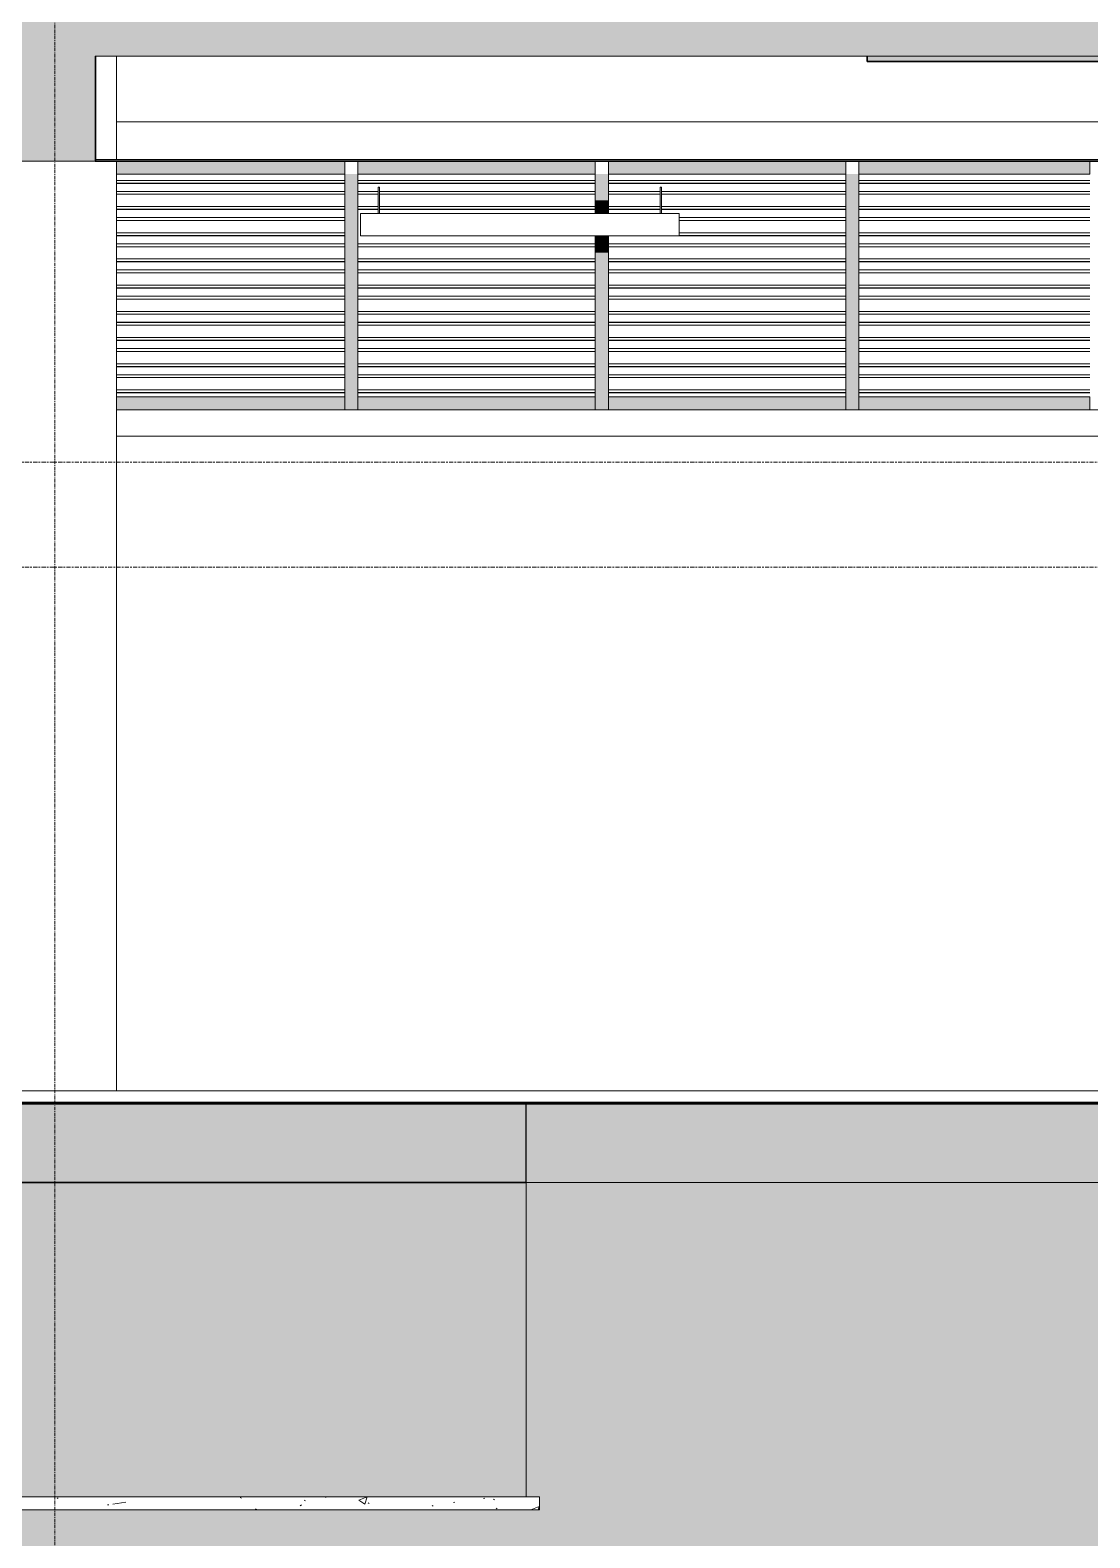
# Model space of a CAD drawing. Header units: millimetres. Extents: x 3451 to 201731, y -8641 to 35300.
# Drawn here: x 138797 to 142843, y -3707 to 2050 of the extents above; entities that cross this region are included whole.
import ezdxf

# ---------------------------------------------------------------- set-up
doc = ezdxf.new("R2010")
doc.units = ezdxf.units.MM
doc.linetypes.add('Centre', pattern=[31.75, 6.35, -4.7625, 15.875, -4.7625])
doc.linetypes.add('Grid Line', pattern=[22.225, 12.7, -3.175, 3.175, -3.175])
for name, color, linetype, lineweight in [('0-2', 50, 'Continuous', 5), ('A-CLNG-1', 13, 'Continuous', 25), ('A-CLNG-PATT-1', 13, 'Continuous', 9), ('A-DETL-GENF-1', 7, 'Continuous', 9), ('A-DETL-GENF-3', 9, 'Continuous', 9), ('A-DETL-GENF-4', 253, 'Continuous', 9), ('A-DETL-THIN', 151, 'Continuous', 9), ('A-FLOR-1', 10, 'Continuous', 35), ('A-FLOR-3', 192, 'Continuous', 35), ('A-FLOR-LEVL-2', 51, 'Centre', 9), ('A-FLOR-PATT-1', 7, 'Continuous', 9), ('A-FLOR-PATT-3', 8, 'Continuous', 9), ('A-GLAZ-CWMG', 51, 'Continuous', 9), ('A-WALL', 113, 'Continuous', 9), ('C-PRKG', 70, 'Continuous', 9), ('E-LITE-EQPM', 33, 'Continuous', 9), ('S-BEAM-1', 12, 'Continuous', 5), ('S-BEAM-2', 10, 'Continuous', 35), ('S-BEAM-3', 7, 'Continuous', 9), ('S-FNDN-1', 32, 'Continuous', 5), ('S-FNDN-2', 250, 'Continuous', 25), ('S-GRID-1', 1, 'Grid Line', 9)]:
    doc.layers.add(name, color=color, linetype=linetype, lineweight=lineweight)

# ---------------------------------------------------------------- blocks, each defined once
blk = doc.blocks.new('NCV_TKTC_KET CAU_rvt-2-TKCS_MẶT CẮT D')
at = {"layer": 'A-FLOR-PATT-1'}
h = blk.add_hatch(color=256, dxfattribs=at)
h.paths.add_polyline_path([(-58470.3, 1930), (-56833.3, 1930), (-56833.3, 1950), (-58634.9, 1950), (-58634.9, 1930)])
h.paths.add_polyline_path([(-24866.9, 1930), (-24836.9, 1930), (-24836.9, 1950), (-28836.9, 1950), (-28836.9, 1930), (-25816.8, 1930)])
h.paths.add_polyline_path([(-66835.3, 1930), (-65032.3, 1930), (-65032.3, 1950), (-66835.3, 1950)])
h.paths.add_polyline_path([(-53357.9, 1930), (-51661.9, 1930), (-51661.9, 1950), (-53357.9, 1950), (-53357.9, 1930.4)])
h = blk.add_hatch(color=256, dxfattribs=at)
h.paths.add_polyline_path([(-27122.9, -2350), (-24536.9, -2350), (-24536.9, -2050), (-49361.9, -2050), (-49361.9, -2350), (-27186.8, -2350)])
h.paths.add_polyline_path([(-77403.8, -2350), (-69761.9, -2350), (-69761.9, -2050), (-78236.5, -2050), (-78236.5, -2350)])
h.paths.add_polyline_path([(-64261.9, -2350), (-51461.9, -2350), (-51461.9, -2050), (-64261.9, -2050)])
at = {"layer": 'S-BEAM-1'}
blk.add_hatch(color=256, dxfattribs=at).paths.add_polyline_path([(-61581.4, 1550), (-61581.4, 1950), (-61583.2, 1950), (-61583.2, 1550)])
at = {"layer": 'S-FNDN-1'}
blk.add_hatch(color=256, dxfattribs=at).paths.add_polyline_path([(-61036.9, -3550), (-59936.9, -3550), (-59936.9, -2050), (-63536.9, -2050), (-63536.9, -3550), (-61082.6, -3550)])
at = {"layer": 'A-FLOR-1'}
for p, q in [((-58634.9, 1950), (-58634.9, 1930)), ((-58634.9, 1930), (-56833.3, 1930)), ((-51461.9, -2050), (-64261.9, -2050)), ((-63536.9, -2350), (-59936.9, -2350))]:
    blk.add_line(p, q, dxfattribs=at)
at = {"layer": 'S-BEAM-2'}
for p, q in [((-61581.4, 1550), (-61581.4, 1950)), ((-61583.2, 1550), (-61581.4, 1550))]:
    blk.add_line(p, q, dxfattribs=at)
at = {"layer": 'S-BEAM-3'}
for p, q in [((-61501.9, 1700), (-58635.6, 1700)), ((-58635.6, 1700), (-56633.3, 1700))]:
    blk.add_line(p, q, dxfattribs=at)
at = {"layer": 'S-FNDN-2'}
for p, q in [((-59936.9, -2050), (-63536.9, -2050)), ((-59936.9, -2350), (-59936.9, -2050))]:
    blk.add_line(p, q, dxfattribs=at)
blk = doc.blocks.new('xe oto1 - xe oto-V274-TKCS_MẶT CẮT D')
at = {"layer": 'C-PRKG'}
for p, q in [((-30637.8, -2000), (-30137.8, -2000)), ((-30587.8, -2000), (-30637.8, -2000)), ((-30637.8, -2000), (-30137.8, -2000)), ((-30637.8, -2000), (-30587.8, -2000)), ((-30137.8, -2000), (-30587.8, -2000)), ((-30517.8, -2000), (-29857.8, -2000)), ((-30517.8, -2000), (-29857.8, -2000)), ((-29937.8, -2000), (-30437.8, -2000)), ((-30437.8, -2000), (-29937.8, -2000)), ((-29937.8, -2000), (-30437.8, -2000)), ((-30437.8, -2000), (-29937.8, -2000)), ((-28917.8, -2000), (-28257.8, -2000)), ((-28917.8, -2000), (-28257.8, -2000)), ((-28337.8, -2000), (-28837.8, -2000)), ((-28837.8, -2000), (-28337.8, -2000)), ((-28337.8, -2000), (-28837.8, -2000)), ((-28837.8, -2000), (-28337.8, -2000)), ((-28187.8, -2000), (-28637.8, -2000)), ((-28637.8, -2000), (-28137.8, -2000)), ((-28137.8, -2000), (-28637.8, -2000)), ((-28137.8, -2000), (-28187.8, -2000)), ((-28187.8, -2000), (-28137.8, -2000))]:
    blk.add_line(p, q, dxfattribs=at)
blk = doc.blocks.new('xe oto1 - xe oto-V276-TKCS_MẶT CẮT D')
at = {"layer": 'C-PRKG'}
for p, q in [((-61501.9, -2000), (-61085.7, -2000)), ((-61085.7, -2000), (-61501.9, -2000)), ((-61501.9, -2000), (-61085.7, -2000)), ((-61465.7, -2000), (-60805.7, -2000)), ((-61465.7, -2000), (-60805.7, -2000)), ((-60885.7, -2000), (-61385.7, -2000)), ((-61385.7, -2000), (-60885.7, -2000)), ((-60885.7, -2000), (-61385.7, -2000)), ((-61385.7, -2000), (-60885.7, -2000)), ((-59865.7, -2000), (-59205.7, -2000)), ((-59865.7, -2000), (-59205.7, -2000)), ((-59285.7, -2000), (-59785.7, -2000)), ((-59785.7, -2000), (-59285.7, -2000)), ((-59285.7, -2000), (-59785.7, -2000)), ((-59785.7, -2000), (-59285.7, -2000)), ((-59135.7, -2000), (-59585.7, -2000)), ((-59585.7, -2000), (-59085.7, -2000)), ((-59085.7, -2000), (-59585.7, -2000)), ((-59085.7, -2000), (-59135.7, -2000)), ((-59135.7, -2000), (-59085.7, -2000))]:
    blk.add_line(p, q, dxfattribs=at)
blk = doc.blocks.new('EAE_STL_PENDANT_TK_15W_120cm - LIC_01-ĐÈN LED BATTEN 1_2_ P_2x20W_ ÁNH SÁNG TRẮNG 6000K_ LẮP ĐẶT NỔI_TREO TY-1359257-TKCS_MẶT CẮT D')
at = {"layer": 'E-LITE-EQPM'}
for p, q in [((-69002.9, 1450), (-69002.9, 1350)), ((-69002.9, 1450), (-69002.9, 1450)), ((-69002.9, 1450), (-68997.9, 1450)), ((-68997.9, 1450), (-68998, 1450)), ((-68997.9, 1350), (-68997.9, 1450)), ((-67925.9, 1450), (-67925.9, 1350)), ((-67925.9, 1450), (-67925.9, 1450)), ((-67925.9, 1450), (-67920.9, 1450)), ((-67920.9, 1450), (-67921, 1450)), ((-67920.9, 1350), (-67920.9, 1450)), ((-69070.4, 1350), (-67853.4, 1350)), ((-69070.4, 1350), (-69070.4, 1348)), ((-69070.4, 1348), (-69070.4, 1264)), ((-67853.4, 1348), (-67853.4, 1350)), ((-67853.4, 1264), (-67853.4, 1348)), ((-67853.4, 1264), (-69070.4, 1264))]:
    blk.add_line(p, q, dxfattribs=at)
blk = doc.blocks.new('Rectangular Mullion - 50 x 100mm-3796617-TKCS_MẶT CẮT D')
at = {"layer": 'A-GLAZ-CWMG'}
blk.add_hatch(color=256, dxfattribs=at).paths.add_polyline_path([(-60630.3, 1500), (-60630.3, 1550), (-61501.9, 1550), (-61501.9, 1500), (-60756.1, 1500)])
for p, q in [((-60630.3, 1500), (-61501.9, 1500)), ((-60630.3, 1550), (-60630.3, 1500))]:
    blk.add_line(p, q, dxfattribs=at)
blk = doc.blocks.new('Rectangular Mullion - 50 x 100mm-V414-TKCS_MẶT CẮT D')
at = {"layer": 'A-GLAZ-CWMG'}
blk.add_hatch(color=256, dxfattribs=at).paths.add_polyline_path([(-57817.3, 1500), (-57785.3, 1500), (-57785.3, 1550), (-58667, 1550), (-58667, 1500), (-58470.3, 1500)])
for p, q in [((-58667, 1500), (-58667, 1550)), ((-57785.3, 1500), (-58667, 1500)), ((-57785.3, 1550), (-57785.3, 1500))]:
    blk.add_line(p, q, dxfattribs=at)
blk = doc.blocks.new('Rectangular Mullion - 50 x 100mm-3796618-TKCS_MẶT CẮT D')
at = {"layer": 'A-GLAZ-CWMG'}
blk.add_hatch(color=256, dxfattribs=at).paths.add_polyline_path([(-59123.4, 1500), (-58717, 1500), (-58717, 1550), (-59623.6, 1550), (-59623.6, 1500), (-59449.9, 1500)])
for p, q in [((-59623.6, 1500), (-59623.6, 1550)), ((-58717, 1500), (-59623.6, 1500)), ((-58717, 1550), (-58717, 1500))]:
    blk.add_line(p, q, dxfattribs=at)
blk = doc.blocks.new('Rectangular Mullion - 50 x 100mm-3796619-TKCS_MẶT CẮT D')
at = {"layer": 'A-GLAZ-CWMG'}
blk.add_hatch(color=256, dxfattribs=at).paths.add_polyline_path([(-57817.3, 600), (-57785.3, 600), (-57785.3, 650), (-58667, 650), (-58667, 600), (-58470.3, 600)])
for p, q in [((-58667, 600), (-58667, 650)), ((-58667, 650), (-57785.3, 650)), ((-57785.3, 650), (-57785.3, 600)), ((-58667, 600), (-57785.3, 600))]:
    blk.add_line(p, q, dxfattribs=at)
blk = doc.blocks.new('Rectangular Mullion - 50 x 100mm-3796620-TKCS_MẶT CẮT D')
at = {"layer": 'A-GLAZ-CWMG'}
blk.add_hatch(color=256, dxfattribs=at).paths.add_polyline_path([(-58717, 600), (-58717, 650), (-59623.6, 650), (-59623.6, 600), (-58796.9, 600)])
for p, q in [((-59623.6, 600), (-59623.6, 650)), ((-59623.6, 650), (-58717, 650)), ((-58717, 650), (-58717, 600)), ((-59623.6, 600), (-58717, 600))]:
    blk.add_line(p, q, dxfattribs=at)
blk = doc.blocks.new('Rectangular Mullion - 50 x 100mm-V415-TKCS_MẶT CẮT D')
at = {"layer": 'A-GLAZ-CWMG'}
blk.add_hatch(color=256, dxfattribs=at).paths.add_polyline_path([(-60756.1, 600), (-60630.3, 600), (-60630.3, 650), (-61501.9, 650), (-61501.9, 600), (-61082.6, 600)])
for p, q in [((-61501.9, 650), (-60630.3, 650)), ((-60630.3, 650), (-60630.3, 600)), ((-61501.9, 600), (-60630.3, 600))]:
    blk.add_line(p, q, dxfattribs=at)
blk = doc.blocks.new('Rectangular Mullion - MULLION LA SACH-3796621-TKCS_MẶT CẮT D')
at = {"layer": 'A-GLAZ-CWMG'}
for p, q in [((-57785.3, 734.3), (-58667, 734.3)), ((-57785.3, 734.2), (-58667, 734.2)), ((-57785.3, 723.1), (-58667, 723.1)), ((-58667, 676.1), (-57785.3, 676.1)), ((-57785.3, 665.9), (-58667, 665.9)), ((-57785.3, 665.8), (-58667, 665.8)), ((-57785.3, 664.8), (-58667, 664.8))]:
    blk.add_line(p, q, dxfattribs=at)
blk = doc.blocks.new('Rectangular Mullion - MULLION LA SACH-3796622-TKCS_MẶT CẮT D')
at = {"layer": 'A-GLAZ-CWMG'}
for p, q in [((-58717, 734.3), (-59623.6, 734.3)), ((-58717, 734.2), (-59623.6, 734.2)), ((-58717, 723.1), (-59623.6, 723.1)), ((-59623.6, 676.1), (-58717, 676.1)), ((-58717, 665.9), (-59623.6, 665.9)), ((-58717, 665.8), (-59623.6, 665.8)), ((-58717, 664.8), (-59623.6, 664.8))]:
    blk.add_line(p, q, dxfattribs=at)
blk = doc.blocks.new('Rectangular Mullion - MULLION LA SACH-V416-TKCS_MẶT CẮT D')
at = {"layer": 'A-GLAZ-CWMG'}
for p, q in [((-60630.3, 734.3), (-61501.9, 734.3)), ((-60630.3, 734.2), (-61501.9, 734.2)), ((-60630.3, 723.1), (-61501.9, 723.1)), ((-61501.9, 676.1), (-60630.3, 676.1)), ((-60630.3, 665.9), (-61501.9, 665.9)), ((-60630.3, 665.8), (-61501.9, 665.8)), ((-60630.3, 664.8), (-61501.9, 664.8))]:
    blk.add_line(p, q, dxfattribs=at)
blk = doc.blocks.new('Rectangular Mullion - MULLION LA SACH-V417-TKCS_MẶT CẮT D')
at = {"layer": 'A-GLAZ-CWMG'}
for p, q in [((-58717, 1334.3), (-59353.4, 1334.3)), ((-58717, 1334.2), (-59353.4, 1334.2)), ((-58717, 1323.1), (-59353.4, 1323.1)), ((-59353.4, 1276.1), (-58717, 1276.1)), ((-58717, 1265.9), (-59353.4, 1265.9)), ((-58717, 1265.8), (-59353.4, 1265.8)), ((-58717, 1264.8), (-59353.4, 1264.8))]:
    blk.add_line(p, q, dxfattribs=at)
blk = doc.blocks.new('Rectangular Mullion - MULLION LA SACH-V418-TKCS_MẶT CẮT D')
at = {"layer": 'A-GLAZ-CWMG'}
for p, q in [((-59425.1, 1434.3), (-59623.6, 1434.3)), ((-59425.1, 1434.2), (-59623.6, 1434.2)), ((-59425.1, 1423.1), (-59623.6, 1423.1)), ((-58717, 1434.3), (-59421.7, 1434.3)), ((-58717, 1434.2), (-59421.7, 1434.2)), ((-58717, 1423.1), (-59421.7, 1423.1)), ((-59623.6, 1376.1), (-59425.2, 1376.1)), ((-59425.2, 1365.9), (-59623.6, 1365.9)), ((-59425.2, 1365.8), (-59623.6, 1365.8)), ((-59425.2, 1364.8), (-59623.6, 1364.8)), ((-59421.8, 1376.1), (-58717, 1376.1)), ((-58717, 1365.9), (-59421.8, 1365.9)), ((-58717, 1365.8), (-59421.8, 1365.8)), ((-58717, 1364.8), (-59421.7, 1364.8))]:
    blk.add_line(p, q, dxfattribs=at)
blk = doc.blocks.new('Rectangular Mullion - MULLION LA SACH-V419-TKCS_MẶT CẮT D')
at = {"layer": 'A-GLAZ-CWMG'}
for p, q in [((-60502.2, 1434.3), (-60580.3, 1434.3)), ((-60502.2, 1434.2), (-60580.3, 1434.2)), ((-60502.2, 1423.1), (-60580.3, 1423.1)), ((-59673.6, 1423.1), (-60498.8, 1423.1)), ((-59673.6, 1434.3), (-60498.7, 1434.3)), ((-59673.6, 1434.2), (-60498.7, 1434.2)), ((-60580.3, 1376.1), (-60502.1, 1376.1)), ((-60502.1, 1365.9), (-60580.3, 1365.9)), ((-60502.1, 1365.8), (-60580.3, 1365.8)), ((-60502.1, 1364.8), (-60580.3, 1364.8)), ((-60498.7, 1376.1), (-59673.6, 1376.1)), ((-59673.6, 1365.9), (-60498.7, 1365.9)), ((-59673.6, 1365.8), (-60498.7, 1365.8)), ((-59673.6, 1364.8), (-60498.7, 1364.8))]:
    blk.add_line(p, q, dxfattribs=at)
blk = doc.blocks.new('Rectangular Mullion - MULLION LA SACH-V420-TKCS_MẶT CẮT D')
at = {"layer": 'A-GLAZ-CWMG'}
for p, q in [((-58667, 1476.1), (-57785.3, 1476.1)), ((-57785.3, 1465.9), (-58667, 1465.9)), ((-57785.3, 1465.8), (-58667, 1465.8)), ((-57785.3, 1464.8), (-58667, 1464.8))]:
    blk.add_line(p, q, dxfattribs=at)
blk = doc.blocks.new('Rectangular Mullion - MULLION LA SACH-V421-TKCS_MẶT CẮT D')
at = {"layer": 'A-GLAZ-CWMG'}
for p, q in [((-59623.6, 1476.1), (-58717, 1476.1)), ((-58717, 1465.9), (-59623.6, 1465.9)), ((-58717, 1465.8), (-59623.6, 1465.8)), ((-58717, 1464.8), (-59623.6, 1464.8))]:
    blk.add_line(p, q, dxfattribs=at)
blk = doc.blocks.new('Rectangular Mullion - MULLION LA SACH-V422-TKCS_MẶT CẮT D')
at = {"layer": 'A-GLAZ-CWMG'}
for p, q in [((-61501.9, 1476.1), (-60630.3, 1476.1)), ((-60630.3, 1465.9), (-61501.9, 1465.9)), ((-60630.3, 1465.8), (-61501.9, 1465.8)), ((-60630.3, 1464.8), (-61501.9, 1464.8))]:
    blk.add_line(p, q, dxfattribs=at)
blk = doc.blocks.new('Rectangular Mullion - 50 x 100mm-3089657-TKCS_MẶT CẮT D')
at = {"layer": 'A-GLAZ-CWMG'}
blk.add_hatch(color=256, dxfattribs=at).paths.add_polyline_path([(-26661.678702, 600), (-26661.678702, 700), (-26711.678702, 700), (-26711.678702, 600)])
for p, q in [((-26711.678702, 700), (-26711.678702, 600)), ((-26661.678702, 700), (-26661.678702, 600)), ((-26661.678702, 600), (-26711.678702, 600))]:
    blk.add_line(p, q, dxfattribs=at)
blk = doc.blocks.new('Rectangular Mullion - 50 x 100mm-3089658-TKCS_MẶT CẮT D')
at = {"layer": 'A-GLAZ-CWMG'}
blk.add_hatch(color=256, dxfattribs=at).paths.add_polyline_path([(-26661.678702, 700), (-26661.678702, 800), (-26711.678702, 800), (-26711.678702, 700)])
for p, q in [((-26711.678702, 800), (-26711.678702, 700)), ((-26661.678702, 800), (-26661.678702, 700))]:
    blk.add_line(p, q, dxfattribs=at)
blk = doc.blocks.new('Rectangular Mullion - 50 x 100mm-V423-TKCS_MẶT CẮT D')
at = {"layer": 'A-GLAZ-CWMG'}
blk.add_hatch(color=256, dxfattribs=at).paths.add_polyline_path([(-59673.6, 1200), (-59623.6, 1200), (-59623.6, 1264), (-59673.6, 1264), (-59673.6, 1204)])
for p, q in [((-59673.6, 1264), (-59673.6, 1200)), ((-59623.6, 1264), (-59623.6, 1200))]:
    blk.add_line(p, q, dxfattribs=at)
blk = doc.blocks.new('Rectangular Mullion - 50 x 100mm-V412-TKCS_MẶT CẮT D')
at = {"layer": 'A-GLAZ-CWMG'}
blk.add_hatch(color=256, dxfattribs=at).paths.add_polyline_path([(-27636, 1350), (-27636, 1400), (-27686, 1400), (-27686, 1350)])
for p, q in [((-27686, 1400), (-27686, 1350)), ((-27636, 1400), (-27636, 1350))]:
    blk.add_line(p, q, dxfattribs=at)

msp = doc.modelspace()

# ---------------------------------------------------------------- hatches: boundary and pattern name
at = {"layer": 'A-CLNG-PATT-1'}
h = msp.add_hatch(dxfattribs=at)
h.set_pattern_fill('FP_41', color=256, style=0, pattern_type=2)
h.set_pattern_definition([(0, (148640.78, 14125), (1219.2, 304.8), [50.292, -864.108, 50.292, -864.108, -4876.8]), (0, (148640.78, 14125), (1219.2, 304.8), [-1828.8, 50.292, -1778.508, 50.292, -864.108, -2133.6]), (0, (148640.78, 14125), (1219.2, 304.8), [-4572, 50.292, -559.308, 50.292, -1473.708]), (120, (149097.98, 14277.4), (-873.5645, 903.4582), [50.292, -864.108, 50.292, -5740.908]), (120, (149097.98, 14277.4), (-873.5645, 903.4582), [-964.692, -864.108, 50.292, -1778.508, -3048]), (120, (149097.98, 14277.4), (-873.5645, 903.4582), [-3657.6, 50.292, -864.108, 50.292, -2083.308]), (120, (149097.98, 14277.4), (-873.5645, 903.4582), [-4622.292, -559.308, 50.292, -1473.708]), (240, (149250.38, 14887), (-345.6355, -1208.2582), [50.292, -864.108, 50.292, -5740.908]), (240, (149250.38, 14887), (-345.6355, -1208.2582), [-964.692, -864.108, 50.292, -1778.508, -3048]), (240, (149250.38, 14887), (-345.6355, -1208.2582), [-3657.6, 50.292, -864.108, 50.292, -2083.308]), (240, (149250.38, 14887), (-345.6355, -1208.2582), [-4622.292, -559.308, 50.292, -1473.708])])
h.paths.add_polyline_path([(175464.1, 1550), (175790.9, 1550), (175790.9, 1555), (164890.5, 1555), (164890.5, 1550), (174811.1, 1550)])
h.paths.add_polyline_path([(128365.9, 1550), (128365.9, 1555), (127910.9, 1555), (127910.9, 1550)])
h.paths.add_polyline_path([(128915.9, 1550), (130594.7, 1550.5), (130594.7, 1555), (128915.9, 1555)])
h.paths.add_polyline_path([(130894.7, 1550), (138744.6, 1550), (138744.6, 1555), (130894.7, 1555), (130894.7, 1550.6)])
h.paths.add_polyline_path([(163055.8, 1550), (164640, 1550), (164640, 1555), (160692.2, 1555), (160692.2, 1550), (161749.6, 1550)])
h.paths.add_polyline_path([(160390.5, 1550), (160390.5, 1555), (156392.5, 1555), (156392.5, 1550), (159790.4, 1550)])
h.paths.add_polyline_path([(139044.6, 1550), (144815.9, 1550), (144815.9, 1555), (139044.6, 1555), (139044.6, 1553.2)])
at = {"layer": 'A-DETL-GENF-1'}
h = msp.add_hatch(color=256, dxfattribs=at)
h.paths.add_polyline_path([(160443.5, 1550), (160692.2, 1550), (160692.2, 1950), (167092.5, 1950), (167092.5, 1700), (167692.5, 1700), (167692.5, 1950), (171492.9, 1950), (171492.9, 1750), (171692.9, 1750), (171692.9, 1950), (175790.9, 1950), (175790.9, 1550), (176090.9, 1550), (176090.9, 2150), (151265.9, 2150), (151265.9, 1750), (151465.9, 1750), (151465.9, 1950), (154892.5, 1950), (154892.5, 1750), (155092.5, 1750), (155092.5, 1950), (156090.8, 1950), (156090.8, 1550), (156392.5, 1550), (156392.5, 1950), (160390.5, 1950), (160390.5, 1550)])
h.paths.add_polyline_path([(138892.2, 1550), (139044.6, 1550), (139044.6, 1950), (143794.6, 1950), (143794.6, 1750), (143994.6, 1750), (143994.6, 1950), (146969.9, 1950), (146969.9, 1550), (147269.9, 1550), (147269.9, 1950), (148965.9, 1950), (148965.9, 1750), (149165.9, 1750), (149165.9, 2150), (128994.6, 2150), (128994.6, 1750), (129194.6, 1750), (129194.6, 1950), (130594.7, 1950), (130594.7, 1550), (130894.7, 1550), (130894.7, 1950), (135595.5, 1950), (135595.5, 1750), (135794.6, 1750), (135794.6, 1950), (138744.6, 1950), (138744.6, 1550)])
h.paths.add_polyline_path([(127790, 1750), (127910.9, 1750), (127910.9, 2150), (127710.9, 2150), (127710.9, 1750)])
at = {"layer": 'A-DETL-GENF-3'}
h = msp.add_hatch(dxfattribs=at)
h.set_pattern_fill('FP_82', color=256, style=0, pattern_type=2)
h.set_pattern_definition([(0, (148640.8, 14125), (725.805, 725.805), [725.805, -725.805]), (0, (148640.8, 14397.2), (725.805, 725.805), [725.805, -725.805]), (0, (148640.8, 14669.35), (725.805, 725.805), [725.805, -725.805]), (90, (148731.5, 14760.1), (-725.805, 725.805), [725.805, -725.805]), (90, (149003.7, 14760.1), (-725.805, 725.805), [725.805, -725.805]), (90, (149275.9, 14760.1), (-725.805, 725.805), [725.805, -725.805])])
h.paths.add_polyline_path([(166321.1, -5581.5), (194403.2, -5581.5), (194403.2, 100), (189739.6, 100), (189739.6, 200), (185739.6, 350), (183390.9, 350), (183390.9, 650), (176090.9, 650), (176090.9, -2050), (177441.1, -2050), (177441.1, -3550), (177491.1, -3550), (177491.1, -3600.5), (173410.9, -3600.5), (173410.9, -3550), (173441.1, -3550), (173441.1, -2350), (169742.1, -2350), (169742.1, -3550), (169792.1, -3550), (169792.1, -3600.5), (165690.9, -3600.5), (165690.9, -3550), (165742.1, -3550), (165742.1, -2350), (162740.5, -2350), (162740.5, -3550), (162790.5, -3550), (162790.5, -3600.5), (158689.8, -3600.5), (158689.8, -3550), (158740.5, -3550), (158740.5, -2350), (157057.2, -2350), (157057.2, -3550), (157066.6, -3550), (157066.6, -3600.5), (155816.6, -3600.5), (155816.6, -3550), (155824.2, -3550), (155824.2, -2350), (151465.9, -2350), (151465.9, -3850), (151590.9, -3850), (151590.9, -5350), (151640.9, -5350), (151640.9, -5400), (148790.9, -5400), (148790.9, -5350), (148840.9, -5350), (148840.9, -3850), (148965.9, -3850), (148965.9, -2350), (148341, -2350), (148341, -3550), (145841, -3550), (145841, -2350), (140691, -2350), (140691, -3550), (140741, -3550), (140741, -3600), (137041, -3600), (137041, -3550), (137091, -3550), (137091, -2350), (136663.9, -2350), (136663.9, -2750), (136263.9, -2750), (136263.9, -2350), (132490.9, -2350), (132490.9, -3550), (132540.9, -3550), (132540.9, -3600), (128840.9, -3600), (128840.9, -3550), (128890.9, -3550), (128890.9, -2350), (123224.1, -2350), (123224.1, -3550), (123274.1, -3550), (123274.1, -3600), (120874.1, -3600), (120874.1, -3550), (120924.1, -3550), (120924.1, -2050), (122390.9, -2050), (122390.9, -50), (121209.6, -50), (115209.6, -250), (114209.6, -250), (114209.6, -200), (110810.1, -200), (110810.1, -5581.5), (165668.1, -5581.5)])
h = msp.add_hatch(dxfattribs=at)
h.set_pattern_fill('FP_83', color=256, style=0, pattern_type=2)
h.set_pattern_definition([(50, (148640.78, 14125), (327.9314, -28.6906), [34.29, -377.19]), (355, (148640.8, 14125), (-63.4373, 343.9026), [27.432, -301.752]), (100.451, (148668.1, 14122.6), (264.4966, 315.2094), [29.142, -320.562]), (46.184, (148640.8, 14216.44), (487.9424, -75.6775), [51.435, -565.785]), (96.636, (148681.45, 14210.13), (427.324, 445.37), [43.713, -480.843]), (351.184, (148640.8, 14216.44), (427.329, 445.365), [41.148, -452.628]), (21, (148686.5, 14193.58), (272.9058, -184.0777), [34.29, -377.19]), (326, (148686.5, 14193.58), (111.244, 331.539), [27.432, -301.752]), (71.451, (148709.25, 14178.24), (384.1505, 147.458), [29.142, -320.562]), (37.5, (148640.78, 14125), (5.56, 152.19915), [5.029, -293.065, 5.029, -301.295, -302.895]), (37.5, (148640.78, 14125), (5.56, 152.19915), [-604.418, 5.029, -297.866]), (7.5, (148640.78, 14125), (120.2759, 180.3249), [5.029, -169.621, 5.029, -286.207, -115.443]), (7.5, (148640.78, 14125), (120.2759, 180.3249), [-465.887, 5.029, -110.414]), (327.5, (148538.83, 14125), (244.06366, -10.3123), [5.029, -109.271, 5.029, -351.587, -473.202]), (327.5, (148538.83, 14125), (244.06366, -10.3123), [-470.916, 5.029, -468.173]), (317.5, (148493.1, 14125), (266.6327, 45.7678), [5.029, -143.561, 5.029, -231.8, -336.042]), (317.5, (148493.1, 14125), (266.6327, 45.7678), [-385.42, 5.029, -331.013])])
h.paths.add_polyline_path([(140741, -3600), (140741, -3550), (137041, -3550), (137041, -3600), (140198.3, -3600)])
at = {"layer": 'A-DETL-GENF-4'}
h = msp.add_hatch(dxfattribs=at)
h.set_pattern_fill('FP_35', color=256, style=0, pattern_type=2)
h.set_pattern_definition([(50, (148640.8, 14125), (1093.104, -95.634), [114.3, -1257.3]), (355, (148640.8, 14125), (-211.46, 1146.34), [91.44, -1005.84]), (100.451, (148731.9, 14117), (881.656, 1050.7), [97.14, -1068.54]), (46.184, (148640.8, 14429.8), (1626.475, -252.26), [171.45, -1885.95]), (96.636, (148776.3, 14408.8), (1424.42, 1484.57), [145.71, -1602.81]), (351.184, (148640.8, 14429.8), (1424.43, 1484.55), [137.16, -1508.76]), (21, (148793.2, 14353.6), (909.686, -613.59), [114.3, -1257.3]), (326, (148793.2, 14353.6), (370.81, 1105.13), [91.44, -1005.84]), (71.451, (148869, 14302.5), (1280.503, 491.53), [97.14, -1068.54]), (37.5, (148640.8, 14125), (18.531, 507.33), [50.292, -943.356, 50.292, -970.788, -1009.65]), (37.5, (148640.8, 14125), (18.531, 507.33), [-2014.728, 50.292, -959.358]), (7.5, (148640.8, 14125), (400.918, 601.084), [50.292, -531.876, 50.292, -920.496, -384.81]), (7.5, (148640.8, 14125), (400.918, 601.084), [-1552.956, 50.292, -334.518]), (327.5, (148300.93, 14125), (813.545, -34.374), [50.292, -330.708, 50.292, -1138.428, -1577.34]), (327.5, (148300.93, 14125), (813.545, -34.374), [-1569.72, 50.292, -1527.048]), (317.5, (148148.5, 14125), (888.775, 152.56), [50.292, -445.008, 50.292, -739.14, -1120.14]), (317.5, (148148.5, 14125), (888.775, 152.56), [-1284.73, 50.29, -1069.85])])
h.paths.add_polyline_path([(140741, -3600), (140741, -3550), (137041, -3550), (137041, -3600), (140198.3, -3600)])
at = {"layer": 'A-FLOR-PATT-3'}
h = msp.add_hatch(dxfattribs=at)
h.set_pattern_fill('FP_33', color=256, style=0, pattern_type=2)
h.set_pattern_definition([(0, (148640.78, 14125), (609.6, 152.4), [50.292, -406.908, 50.292, -406.908, -2438.4]), (0, (148640.78, 14125), (609.6, 152.4), [-914.4, 50.292, -864.108, 50.292, -406.908, -1066.8]), (0, (148640.78, 14125), (609.6, 152.4), [-2286, 50.292, -254.508, 50.292, -711.708]), (120, (148869.38, 14201.2), (-436.7823, 451.7291), [50.292, -406.908, 50.292, -2845.308]), (120, (148869.38, 14201.2), (-436.7823, 451.7291), [-507.492, -406.908, 50.292, -864.108, -1524]), (120, (148869.38, 14201.2), (-436.7823, 451.7291), [-1828.8, 50.292, -406.908, 50.292, -1016.508]), (120, (148869.38, 14201.2), (-436.7823, 451.7291), [-2336.292, -254.508, 50.292, -711.708]), (240, (148945.58, 14506), (-172.8177, -604.1291), [50.292, -406.908, 50.292, -406.908, -2438.4]), (240, (148945.58, 14506), (-172.8177, -604.1291), [-914.4, 50.292, -864.108, 50.292, -406.908, -1066.8]), (240, (148945.58, 14506), (-172.8177, -604.1291), [-2286, 50.292, -254.508, 50.292, -711.708])])
h.paths.add_polyline_path([(173504.9, -2050), (175790.9, -2050), (175790.9, -2045), (158115.9, -2045), (158115.9, -2050), (170892.6, -2050)])
h.paths.add_polyline_path([(127910.9, -2050), (130565.9, -2050), (130565.9, -2045), (127910.9, -2045)])
h.paths.add_polyline_path([(136665.9, -2050), (144815.9, -2050), (144815.9, -2045), (136665.9, -2045)])
h.paths.add_polyline_path([(156290.9, -2050), (157815.9, -2050), (157815.9, -2045), (156290.9, -2045)])

# ---------------------------------------------------------------- linework, layer by layer
at = {"layer": 'A-CLNG-1'}
for p, q in [((144815.9, 1555), (139044.6, 1555)), ((139044.6, 1550), (144815.9, 1550))]:
    msp.add_line(p, q, dxfattribs=at)
at = {"layer": 'A-DETL-THIN'}
for p, q in [((139044.6, 1550), (139044.6, 1950)), ((139044.6, 1950), (143794.6, 1950)), ((138744.6, 1550), (139044.6, 1550)), ((145841, -2350), (140691, -2350)), ((140691, -2350), (140691, -3550)), ((139591, -3550), (137091, -3550)), ((140741, -3550), (139591, -3550)), ((140741, -3600), (140741, -3550)), ((137041, -3600), (140741, -3600))]:
    msp.add_line(p, q, dxfattribs=at)
at = {"layer": 'A-FLOR-3'}
for p, q in [((144815.9, -2045), (136665.9, -2045)), ((136665.9, -2050), (144815.9, -2050))]:
    msp.add_line(p, q, dxfattribs=at)
at = {"layer": 'A-FLOR-LEVL-2'}
for p, q in [((198239.7, 400), (106972.4, 400)), ((196334.7, 0), (106972.4, 0)), ((106972.4, -2000), (196334.7, -2000))]:
    msp.add_line(p, q, dxfattribs=at)
at = {"layer": 'A-WALL'}
for p, q in [((139125.9, 1950), (139125.9, 1555)), ((139125.9, 1550), (139125.9, -2000)), ((142892.5, 600), (139125.9, 600)), ((144805.9, 500), (139125.9, 500)), ((136665.9, -2000), (144805.9, -2000))]:
    msp.add_line(p, q, dxfattribs=at)
at = {"layer": 'S-GRID-1'}
for p, q in [((138890.9, -3541.4), (138890.9, 30542.5)), ((138890.9, -7291.4), (138890.9, -3541.4))]:
    msp.add_line(p, q, dxfattribs=at)

# ---------------------------------------------------------------- block references
at = {"layer": '0-2'}
msp.add_blockref('NCV_TKTC_KET CAU_rvt-2-TKCS_MẶT CẮT D', (200627.8, 0), dxfattribs=at)
at = {"layer": 'A-GLAZ-CWMG'}
for name, p in [('Rectangular Mullion - 50 x 100mm-3796617-TKCS_MẶT CẮT D', (200627.8, 0)), ('Rectangular Mullion - 50 x 100mm-3089658-TKCS_MẶT CẮT D', (166709.2, 700)), ('Rectangular Mullion - 50 x 100mm-3796618-TKCS_MẶT CẮT D', (199671.2, 0)), ('Rectangular Mullion - 50 x 100mm-3089658-TKCS_MẶT CẮT D', (167665.9, 700)), ('Rectangular Mullion - 50 x 100mm-3796618-TKCS_MẶT CẮT D', (200627.8, 0)), ('Rectangular Mullion - 50 x 100mm-3089658-TKCS_MẶT CẮT D', (168622.5, 700)), ('Rectangular Mullion - 50 x 100mm-V414-TKCS_MẶT CẮT D', (200627.8, 0)), ('Rectangular Mullion - MULLION LA SACH-V422-TKCS_MẶT CẮT D', (200627.8, 0)), ('Rectangular Mullion - MULLION LA SACH-V421-TKCS_MẶT CẮT D', (199671.2, 0)), ('Rectangular Mullion - MULLION LA SACH-V421-TKCS_MẶT CẮT D', (200627.8, 0)), ('Rectangular Mullion - MULLION LA SACH-V420-TKCS_MẶT CẮT D', (200627.8, 0)), ('Rectangular Mullion - MULLION LA SACH-V416-TKCS_MẶT CẮT D', (200627.8, 700)), ('Rectangular Mullion - 50 x 100mm-3089658-TKCS_MẶT CẮT D', (166709.2, 600)), ('Rectangular Mullion - MULLION LA SACH-V419-TKCS_MẶT CẮT D', (200627.8, 0)), ('Rectangular Mullion - 50 x 100mm-V412-TKCS_MẶT CẮT D', (168640.2, 0)), ('Rectangular Mullion - MULLION LA SACH-V418-TKCS_MẶT CẮT D', (200627.8, 0)), ('Rectangular Mullion - 50 x 100mm-3089658-TKCS_MẶT CẮT D', (168622.5, 600)), ('Rectangular Mullion - MULLION LA SACH-3796621-TKCS_MẶT CẮT D', (200627.8, 700)), ('Rectangular Mullion - MULLION LA SACH-V416-TKCS_MẶT CẮT D', (200627.8, 600)), ('Rectangular Mullion - MULLION LA SACH-V417-TKCS_MẶT CẮT D', (200627.8, 0)), ('Rectangular Mullion - MULLION LA SACH-3796621-TKCS_MẶT CẮT D', (200627.8, 600)), ('Rectangular Mullion - 50 x 100mm-3089658-TKCS_MẶT CẮT D', (166709.2, 500)), ('Rectangular Mullion - 50 x 100mm-3089658-TKCS_MẶT CẮT D', (168622.5, 500)), ('Rectangular Mullion - MULLION LA SACH-V416-TKCS_MẶT CẮT D', (200627.8, 500)), ('Rectangular Mullion - MULLION LA SACH-3796622-TKCS_MẶT CẮT D', (199671.2, 500)), ('Rectangular Mullion - 50 x 100mm-V423-TKCS_MẶT CẮT D', (200627.8, 0)), ('Rectangular Mullion - MULLION LA SACH-3796622-TKCS_MẶT CẮT D', (200627.8, 500)), ('Rectangular Mullion - MULLION LA SACH-3796621-TKCS_MẶT CẮT D', (200627.8, 500)), ('Rectangular Mullion - 50 x 100mm-3089658-TKCS_MẶT CẮT D', (166709.2, 400)), ('Rectangular Mullion - 50 x 100mm-3089658-TKCS_MẶT CẮT D', (167665.9, 400)), ('Rectangular Mullion - 50 x 100mm-3089658-TKCS_MẶT CẮT D', (168622.5, 400)), ('Rectangular Mullion - MULLION LA SACH-V416-TKCS_MẶT CẮT D', (200627.8, 400)), ('Rectangular Mullion - 50 x 100mm-3089658-TKCS_MẶT CẮT D', (166709.2, 300)), ('Rectangular Mullion - MULLION LA SACH-3796622-TKCS_MẶT CẮT D', (199671.2, 400)), ('Rectangular Mullion - 50 x 100mm-3089658-TKCS_MẶT CẮT D', (167665.9, 300)), ('Rectangular Mullion - MULLION LA SACH-3796622-TKCS_MẶT CẮT D', (200627.8, 400)), ('Rectangular Mullion - 50 x 100mm-3089658-TKCS_MẶT CẮT D', (168622.5, 300)), ('Rectangular Mullion - MULLION LA SACH-3796621-TKCS_MẶT CẮT D', (200627.8, 400)), ('Rectangular Mullion - MULLION LA SACH-V416-TKCS_MẶT CẮT D', (200627.8, 300)), ('Rectangular Mullion - 50 x 100mm-3089658-TKCS_MẶT CẮT D', (166709.2, 200)), ('Rectangular Mullion - MULLION LA SACH-3796622-TKCS_MẶT CẮT D', (199671.2, 300)), ('Rectangular Mullion - 50 x 100mm-3089658-TKCS_MẶT CẮT D', (167665.9, 200)), ('Rectangular Mullion - MULLION LA SACH-3796622-TKCS_MẶT CẮT D', (200627.8, 300)), ('Rectangular Mullion - 50 x 100mm-3089658-TKCS_MẶT CẮT D', (168622.5, 200)), ('Rectangular Mullion - MULLION LA SACH-3796621-TKCS_MẶT CẮT D', (200627.8, 300)), ('Rectangular Mullion - MULLION LA SACH-V416-TKCS_MẶT CẮT D', (200627.8, 200)), ('Rectangular Mullion - MULLION LA SACH-3796622-TKCS_MẶT CẮT D', (199671.2, 200)), ('Rectangular Mullion - MULLION LA SACH-3796622-TKCS_MẶT CẮT D', (200627.8, 200)), ('Rectangular Mullion - MULLION LA SACH-3796621-TKCS_MẶT CẮT D', (200627.8, 200)), ('Rectangular Mullion - 50 x 100mm-3089658-TKCS_MẶT CẮT D', (166709.2, 100)), ('Rectangular Mullion - 50 x 100mm-3089658-TKCS_MẶT CẮT D', (167665.9, 100)), ('Rectangular Mullion - 50 x 100mm-3089658-TKCS_MẶT CẮT D', (168622.5, 100)), ('Rectangular Mullion - MULLION LA SACH-V416-TKCS_MẶT CẮT D', (200627.8, 100)), ('Rectangular Mullion - MULLION LA SACH-3796622-TKCS_MẶT CẮT D', (199671.2, 100)), ('Rectangular Mullion - MULLION LA SACH-3796622-TKCS_MẶT CẮT D', (200627.8, 100)), ('Rectangular Mullion - MULLION LA SACH-3796621-TKCS_MẶT CẮT D', (200627.8, 100)), ('Rectangular Mullion - 50 x 100mm-3089658-TKCS_MẶT CẮT D', (166709.2, 0)), ('Rectangular Mullion - 50 x 100mm-3089658-TKCS_MẶT CẮT D', (167665.9, 0)), ('Rectangular Mullion - 50 x 100mm-3089658-TKCS_MẶT CẮT D', (168622.5, 0)), ('Rectangular Mullion - MULLION LA SACH-V416-TKCS_MẶT CẮT D', (200627.8, 0)), ('Rectangular Mullion - 50 x 100mm-3089657-TKCS_MẶT CẮT D', (166709.2, 0)), ('Rectangular Mullion - MULLION LA SACH-3796622-TKCS_MẶT CẮT D', (199671.2, 0)), ('Rectangular Mullion - 50 x 100mm-3089657-TKCS_MẶT CẮT D', (167665.9, 0)), ('Rectangular Mullion - MULLION LA SACH-3796622-TKCS_MẶT CẮT D', (200627.8, 0)), ('Rectangular Mullion - 50 x 100mm-3089657-TKCS_MẶT CẮT D', (168622.5, 0)), ('Rectangular Mullion - MULLION LA SACH-3796621-TKCS_MẶT CẮT D', (200627.8, 0)), ('Rectangular Mullion - 50 x 100mm-V415-TKCS_MẶT CẮT D', (200627.8, 0)), ('Rectangular Mullion - 50 x 100mm-3796620-TKCS_MẶT CẮT D', (199671.2, 0)), ('Rectangular Mullion - 50 x 100mm-3796620-TKCS_MẶT CẮT D', (200627.8, 0)), ('Rectangular Mullion - 50 x 100mm-3796619-TKCS_MẶT CẮT D', (200627.8, 0))]:
    msp.add_blockref(name, p, dxfattribs=at)
at = {"layer": 'C-PRKG'}
for name, p in [('xe oto1 - xe oto-V276-TKCS_MẶT CẮT D', (200627.8, 0)), ('xe oto1 - xe oto-V274-TKCS_MẶT CẮT D', (172179.9, 0))]:
    msp.add_blockref(name, p, dxfattribs=at)
at = {"layer": 'E-LITE-EQPM'}
msp.add_blockref('EAE_STL_PENDANT_TK_15W_120cm - LIC_01-ĐÈN LED BATTEN 1_2_ P_2x20W_ ÁNH SÁNG TRẮNG 6000K_ LẮP ĐẶT NỔI_TREO TY-1359257-TKCS_MẶT CẮT D', (209127.8, 0), dxfattribs=at)

doc.saveas('drawing.dxf')
